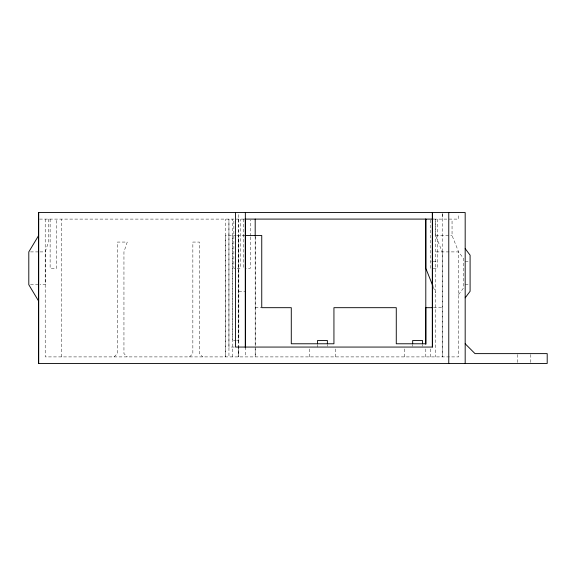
<?xml version="1.0" encoding="UTF-8"?>
<svg xmlns="http://www.w3.org/2000/svg" width="576" height="576" viewBox="0 0 576 576"><rect width="100%" height="100%" fill="white"/><g stroke="black" fill="none" stroke-linecap="round" stroke-linejoin="round"><path stroke-width="0.43" stroke-dasharray="2.88 2.16" d="M45.202 219.096L45.202 356.904L458.611 356.904L458.611 251.906L452.052 235.505L452.052 219.096M48.485 219.096L48.485 242.064L45.202 251.906L45.202 284.717L40.025 284.717M50.126 219.096L50.126 268.315L56.686 268.315L56.686 219.096M61.61 356.904L61.61 219.096M225.662 356.882L225.662 219.096M232.222 356.882L232.222 219.096M238.788 219.096L238.788 356.904L238.788 214.178M243.706 219.096L243.706 268.315L244.145 268.315M250.265 236.995L250.265 268.315L246.139 268.315M250.265 236.102L250.265 219.996M255.19 236.995L255.19 346.162L255.19 235.505M309.326 356.897L309.326 348.847M317.527 347.054L317.527 344.599M327.37 346.241L327.37 344.599M335.578 356.904L335.578 348.847M404.474 356.897L404.474 348.847M412.675 346.241L412.675 344.599M422.525 346.241L422.525 344.599M425.801 356.897L425.801 347.054M430.726 356.897L430.726 348.847M430.726 219.989L430.726 268.315L431.165 268.315M442.21 213.437L442.21 356.904L442.21 251.906L435.643 235.505L435.65 219.096L435.643 356.897M437.285 219.096L437.285 268.315L433.159 268.315M458.611 294.559L463.536 288L463.536 258.473L458.611 251.906L435.643 251.906M114.106 356.875L117.389 353.599L117.389 242.064L127.231 242.064L123.948 251.906L123.948 353.599L127.231 356.882M189.569 356.882L192.852 353.599L192.852 242.064L199.411 242.064L199.411 353.599L202.694 356.882M39.542 219.096L244.483 219.096M433.858 219.096L458.611 219.096L458.611 214.178M236.326 235.505L225.662 235.505L225.662 356.904M237.103 235.505L244.145 235.505M435.643 235.505L452.052 235.505M30.528 251.906L39.161 251.906M40.025 251.906L45.202 251.906M431.165 261.749L430.834 261.749M433.152 261.749L437.177 261.749M465.178 261.749L468.454 261.749M234.821 268.315L233.863 268.315L233.863 219.096M237.146 268.315L240.422 268.315L240.422 219.096M30.528 284.717L39.161 284.717M465.178 284.717L468.454 284.717M238.788 291.283L245.347 291.283M255.19 307.685L261.749 307.685M433.577 307.685L442.21 307.685M236.347 340.495L232.243 340.495L232.222 235.505M237.168 340.495L238.81 340.495L238.788 235.505M234.31 347.062L228.938 347.062L228.938 219.096L228.946 356.904M433.346 287.179L435.643 292.918M530.798 354.514L530.798 363.463M517.673 354.514L517.673 363.463M442.21 214.178L442.21 219.096M245.347 347.062L245.347 356.904M238.781 347.062L238.781 356.904M255.19 347.054L255.19 356.904L255.19 347.011"/><path stroke-width="0.86" d="M465.178 343.778L475.02 353.621L547.2 353.621L547.2 363.463L38.642 363.463L38.642 212.537L465.178 212.537L465.178 363.463M235.505 212.537L235.505 347.062L432.367 347.062L432.367 212.537L432.367 347.062M245.347 347.062L245.347 212.537M255.19 236.102L255.19 219.096M317.527 343.778L317.527 340.495L327.37 340.495L327.37 343.778M412.675 343.778L412.675 340.495L422.525 340.495L422.525 343.778M425.801 344.369L425.801 219.096L425.801 268.315L433.022 286.358M38.642 235.505L28.8 251.906L28.8 284.717L38.642 301.126M465.178 297.842L470.095 291.283L470.095 255.19L465.178 248.63M244.829 219.096L433.217 219.096M244.829 235.505L261.749 235.505L261.749 307.685L291.283 307.685L291.283 343.778L333.936 343.778L333.936 307.685L396.274 307.685L396.274 343.778L425.801 343.778L425.801 307.685L432.713 307.685M448.769 212.537L448.769 363.463M245.347 219.096L245.347 347.911M38.642 212.537L38.642 363.463"/></g></svg>
